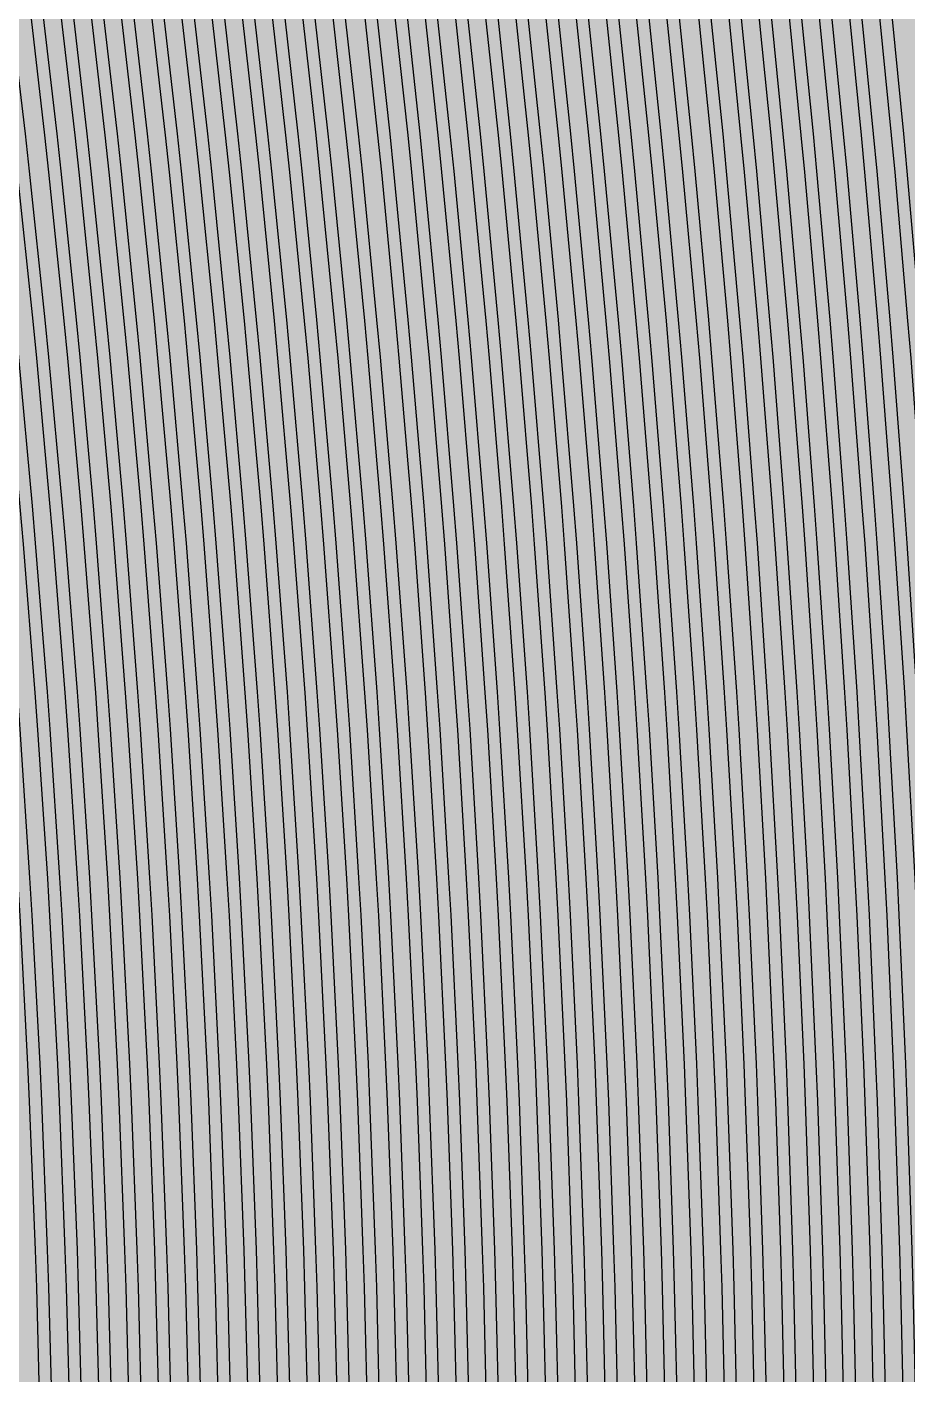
# Model space of a CAD drawing. Header units: metres. Extents: x -7240 to 10960, y -29667 to 1823.
# Drawn here: x 789 to 936.9, y -17631.3 to -17405 of the extents above; entities that cross this region are included whole.
import ezdxf

# ---------------------------------------------------------------- set-up
doc = ezdxf.new("R2010")
doc.units = ezdxf.units.M
doc.layers.add('Metal1', color=4, linetype='CONTINUOUS')
doc.layers.add('Polyimide', color=7, linetype='CONTINUOUS')

msp = doc.modelspace()

# ---------------------------------------------------------------- hatches: boundary and pattern name
at = {"layer": 'Polyimide'}
msp.add_hatch(color=7, dxfattribs=at).paths.add_polyline_path([(4088.45, -11806.89), (4098.72, -11851.21), (4115.58, -11893.47), (4138.63, -11932.7), (4167.35, -11967.99), (4201.08, -11998.53), (4239.03, -12023.62), (4280.35, -12042.68), (4349.18, -12073.73), (4413.2, -12113.76), (4471.26, -12162.04), (4522.3, -12217.69), (4565.39, -12279.7), (4599.74, -12346.94), (4624.73, -12418.19), (4639.91, -12492.16), (4645, -12567.5), (4639.91, -12642.84), (4624.73, -12716.8), (4599.74, -12788.06), (4565.39, -12855.3), (4522.3, -12917.31), (4471.26, -12972.96), (4413.2, -13021.24), (4349.18, -13061.27), (4280.35, -13092.32), (4239.03, -13111.38), (4201.08, -13136.47), (4167.35, -13167.01), (4138.63, -13202.3), (4115.58, -13241.52), (4098.72, -13283.78), (4088.45, -13328.11), (4085, -13373.48), (4085, -13567.5), (4099.45, -13861.55), (4142.64, -14152.77), (4214.18, -14438.35), (4313.36, -14715.55), (4439.24, -14981.69), (4590.59, -15234.21), (4765.97, -15470.68), (4963.68, -15688.82), (5181.82, -15886.53), (5418.29, -16061.91), (5670.81, -16213.26), (5936.95, -16339.14), (6214.15, -16438.32), (6499.73, -16509.85), (6790.95, -16553.05), (7085, -16567.5), (9960.38, -16567.5), (10038.79, -16571.35), (10116.45, -16582.87), (10192.6, -16601.95), (10266.52, -16628.4), (10337.49, -16661.96), (10404.83, -16702.32), (10467.89, -16749.09), (10526.06, -16801.81), (10578.78, -16859.98), (10625.55, -16923.04), (10665.91, -16990.38), (10699.48, -17061.35), (10725.93, -17135.27), (10745, -17211.43), (10756.52, -17289.08), (10760.38, -17367.5), (10760.38, -21957.3), (10721.61, -22012.91), (10685.97, -22070.59), (10653.58, -22130.14), (10624.53, -22191.39), (10598.92, -22254.16), (10576.82, -22318.25), (10558.3, -22383.46), (10543.41, -22449.6), (10532.21, -22516.46), (10524.72, -22583.84), (10520.97, -22651.53), (10520.97, -22719.32), (10524.72, -22787.01), (10532.21, -22854.38), (10543.41, -22921.24), (10558.3, -22987.38), (10576.82, -23052.6), (10598.92, -23116.68), (10624.53, -23179.45), (10653.58, -23240.71), (10685.97, -23300.26), (10721.61, -23357.93), (10760.38, -23413.54), (10760.38, -28667.5), (10756.52, -28745.91), (10745, -28823.57), (10725.93, -28899.73), (10699.48, -28973.65), (10665.91, -29044.62), (10625.55, -29111.96), (10578.78, -29175.01), (10526.06, -29233.19), (10467.89, -29285.91), (10404.83, -29332.68), (10337.49, -29373.04), (10266.52, -29406.6), (10192.6, -29433.05), (10116.45, -29452.13), (10038.79, -29463.65), (9960.38, -29467.5), (-6239.63, -29467.5), (-6318.04, -29463.65), (-6395.7, -29452.13), (-6471.85, -29433.05), (-6545.77, -29406.6), (-6616.74, -29373.04), (-6684.08, -29332.68), (-6747.14, -29285.91), (-6805.31, -29233.19), (-6858.03, -29175.01), (-6904.8, -29111.96), (-6945.16, -29044.62), (-6978.73, -28973.65), (-7005.18, -28899.73), (-7024.25, -28823.57), (-7035.77, -28745.91), (-7039.63, -28667.5), (-7039.63, -23426.32), (-6999.36, -23370.07), (-6962.33, -23311.63), (-6928.66, -23251.2), (-6898.45, -23188.96), (-6871.81, -23125.12), (-6848.81, -23059.88), (-6829.53, -22993.44), (-6814.04, -22926.02), (-6802.37, -22857.83), (-6794.57, -22789.09), (-6790.67, -22720.02), (-6790.67, -22650.84), (-6794.57, -22581.77), (-6802.37, -22513.03), (-6814.04, -22444.84), (-6829.53, -22377.42), (-6848.81, -22310.98), (-6871.81, -22245.74), (-6898.45, -22181.89), (-6928.66, -22119.66), (-6962.33, -22059.22), (-6999.36, -22000.79), (-7039.63, -21944.54), (-7039.63, -17367.5), (-7035.77, -17289.08), (-7024.25, -17211.43), (-7005.18, -17135.27), (-6978.73, -17061.35), (-6945.16, -16990.38), (-6904.8, -16923.04), (-6858.03, -16859.98), (-6805.31, -16801.81), (-6747.14, -16749.09), (-6684.08, -16702.32), (-6616.74, -16661.96), (-6545.77, -16628.4), (-6471.85, -16601.95), (-6395.7, -16582.87), (-6318.04, -16571.35), (-6239.63, -16567.5), (-3334, -16567.5), (-3039.95, -16553.05), (-2748.73, -16509.85), (-2463.15, -16438.32), (-2185.95, -16339.14), (-1919.81, -16213.26), (-1667.29, -16061.91), (-1430.82, -15886.53), (-1212.68, -15688.82), (-1014.97, -15470.68), (-839.59, -15234.21), (-688.24, -14981.69), (-562.36, -14715.55), (-463.18, -14438.35), (-391.64, -14152.77), (-348.45, -13861.55), (-334, -13567.5), (-334, -13373.48), (-337.45, -13328.11), (-347.72, -13283.78), (-364.58, -13241.52), (-387.63, -13202.3), (-416.35, -13167.01), (-450.08, -13136.47), (-488.03, -13111.38), (-529.35, -13092.32), (-529.35, -13092.32), (-598.18, -13061.27), (-662.2, -13021.24), (-720.26, -12972.96), (-771.3, -12917.31), (-814.39, -12855.3), (-848.74, -12788.06), (-873.73, -12716.8), (-888.91, -12642.84), (-894, -12567.5), (-888.91, -12492.16), (-873.73, -12418.19), (-848.74, -12346.94), (-814.39, -12279.7), (-771.3, -12217.69), (-720.26, -12162.04), (-662.2, -12113.76), (-598.18, -12073.73), (-529.35, -12042.68), (-488.03, -12023.62), (-450.08, -11998.53), (-416.35, -11967.99), (-387.63, -11932.7), (-364.58, -11893.47), (-347.72, -11851.21), (-337.45, -11806.89), (-334, -11761.52), (-334, -11074.31), (-337.45, -11028.94), (-347.72, -10984.62), (-364.58, -10942.36), (-387.63, -10903.13), (-416.35, -10867.84), (-450.08, -10837.3), (-488.03, -10812.21), (-529.35, -10793.16), (-529.35, -10793.16), (-598.18, -10762.1), (-662.2, -10722.07), (-720.26, -10673.8), (-771.3, -10618.15), (-814.39, -10556.13), (-848.74, -10488.89), (-873.73, -10417.64), (-888.91, -10343.67), (-894, -10268.33), (-888.91, -10192.99), (-873.73, -10119.03), (-848.74, -10047.77), (-814.39, -9980.53), (-771.3, -9918.52), (-720.26, -9862.87), (-662.2, -9814.59), (-598.18, -9774.56), (-529.35, -9743.51), (-488.03, -9724.45), (-450.08, -9699.36), (-416.35, -9668.82), (-387.63, -9633.53), (-364.58, -9594.31), (-347.72, -9552.05), (-337.45, -9507.72), (-334, -9462.35), (-334, -8775.14), (-337.45, -8729.78), (-347.72, -8685.45), (-364.58, -8643.19), (-387.63, -8603.96), (-416.35, -8568.68), (-450.08, -8538.14), (-488.03, -8513.05), (-529.35, -8493.99), (-529.35, -8493.99), (-598.18, -8462.94), (-662.2, -8422.91), (-720.26, -8374.63), (-771.3, -8318.98), (-814.39, -8256.97), (-848.74, -8189.73), (-873.73, -8118.47), (-888.91, -8044.5), (-894, -7969.17), (-888.91, -7893.83), (-873.73, -7819.86), (-848.74, -7748.61), (-814.39, -7681.36), (-771.3, -7619.35), (-720.26, -7563.7), (-662.2, -7515.42), (-598.18, -7475.4), (-529.35, -7444.34), (-529.35, -7444.34), (-488.03, -7425.28), (-450.08, -7400.2), (-416.35, -7369.66), (-387.63, -7334.37), (-364.58, -7295.14), (-347.72, -7252.88), (-337.45, -7208.56), (-334, -7163.19), (-334, -6475.98), (-337.45, -6430.61), (-347.72, -6386.29), (-364.58, -6344.02), (-387.63, -6304.8), (-416.35, -6269.51), (-450.08, -6238.97), (-488.03, -6213.88), (-529.35, -6194.82), (-529.35, -6194.82), (-598.18, -6163.77), (-662.2, -6123.74), (-720.26, -6075.46), (-771.3, -6019.81), (-814.39, -5957.8), (-848.74, -5890.56), (-873.73, -5819.31), (-888.91, -5745.34), (-894, -5670), (-888.91, -5594.66), (-873.73, -5520.69), (-848.74, -5449.44), (-814.39, -5382.2), (-771.3, -5320.19), (-720.26, -5264.54), (-662.2, -5216.26), (-598.18, -5176.23), (-529.35, -5145.18), (-529.35, -5145.18), (-488.03, -5126.12), (-450.08, -5101.03), (-416.35, -5070.49), (-387.63, -5035.2), (-364.58, -4995.98), (-347.72, -4953.71), (-337.45, -4909.39), (-334, -4864.02), (-334, 380), (-334, 1522.5), (-289, 1522.5), (-288.78, 1515.63), (-288.1, 1508.79), (-286.98, 1502.02), (-285.42, 1495.32), (-283.43, 1488.75), (-281.01, 1482.32), (-278.17, 1476.06), (-274.93, 1470), (-271.3, 1464.17), (-267.3, 1458.58), (-262.94, 1453.27), (-258.25, 1448.25), (-253.23, 1443.56), (-247.92, 1439.2), (-242.33, 1435.2), (-236.5, 1431.57), (-230.44, 1428.33), (-224.18, 1425.49), (-217.75, 1423.07), (-211.18, 1421.08), (-204.48, 1419.52), (-197.71, 1418.4), (-190.87, 1417.72), (-184, 1417.5), (-177.13, 1417.72), (-170.29, 1418.4), (-163.52, 1419.52), (-156.82, 1421.08), (-150.25, 1423.07), (-143.82, 1425.49), (-137.56, 1428.33), (-131.5, 1431.57), (-125.67, 1435.2), (-120.08, 1439.2), (-114.77, 1443.56), (-109.75, 1448.25), (-105.06, 1453.27), (-100.7, 1458.58), (-96.7, 1464.17), (-93.07, 1470), (-89.83, 1476.06), (-86.99, 1482.32), (-84.57, 1488.75), (-82.58, 1495.32), (-81.02, 1502.02), (-79.9, 1508.79), (-79.22, 1515.63), (-79, 1522.5), (1786, 1522.5), (3835, 1522.5), (3835.21, 1529.04), (3835.86, 1535.55), (3836.92, 1542.01), (3838.41, 1548.38), (3840.31, 1554.64), (3842.61, 1560.77), (3845.31, 1566.73), (3848.4, 1572.5), (3851.85, 1578.06), (3855.66, 1583.38), (3859.82, 1588.43), (3864.29, 1593.21), (3869.07, 1597.68), (3874.12, 1601.84), (3879.44, 1605.65), (3885, 1609.1), (3890.77, 1612.19), (3896.73, 1614.89), (3902.86, 1617.19), (3909.12, 1619.09), (3915.49, 1620.58), (3921.95, 1621.64), (3928.46, 1622.29), (3935, 1622.5), (3941.54, 1622.29), (3948.05, 1621.64), (3954.51, 1620.58), (3960.88, 1619.09), (3967.14, 1617.19), (3973.27, 1614.89), (3979.23, 1612.19), (3985, 1609.1), (3990.56, 1605.65), (3995.88, 1601.84), (4000.93, 1597.68), (4005.71, 1593.21), (4010.18, 1588.43), (4014.34, 1583.38), (4018.15, 1578.06), (4021.6, 1572.5), (4024.69, 1566.73), (4027.39, 1560.77), (4029.69, 1554.64), (4031.59, 1548.38), (4033.08, 1542.01), (4034.14, 1535.55), (4034.79, 1529.04), (4035, 1522.5), (4085, 1522.5), (4085, 380), (4085, 330), (4085, -4864.02), (4088.45, -4909.39), (4098.72, -4953.71), (4115.58, -4995.98), (4138.63, -5035.2), (4167.35, -5070.49), (4201.08, -5101.03), (4239.03, -5126.12), (4280.35, -5145.18), (4280.35, -5145.18), (4349.18, -5176.23), (4413.2, -5216.26), (4471.26, -5264.54), (4522.3, -5320.19), (4565.39, -5382.2), (4599.74, -5449.44), (4624.73, -5520.69), (4639.91, -5594.66), (4645, -5670), (4639.91, -5745.34), (4624.73, -5819.31), (4599.74, -5890.56), (4565.39, -5957.8), (4522.3, -6019.81), (4471.26, -6075.46), (4413.2, -6123.74), (4349.18, -6163.77), (4280.35, -6194.82), (4239.03, -6213.88), (4201.08, -6238.97), (4167.35, -6269.51), (4138.63, -6304.8), (4115.58, -6344.02), (4098.72, -6386.29), (4088.45, -6430.61), (4085, -6475.98), (4085, -11761.52), (4088.45, -11806.89)])

# ---------------------------------------------------------------- linework, layer by layer
at = {"layer": 'Metal1'}
for points in [[(791.87, -18191.69), (791.87, -17704.18), (791.79, -17679.2), (791.75, -17672.95), (791.42, -17647.97), (791.3, -17641.72), (790.64, -17616.74), (790.43, -17610.5), (789.45, -17585.52), (789.16, -17579.27), (787.84, -17554.29), (787.47, -17548.04), (785.82, -17523.07), (785.37, -17516.81), (783.39, -17491.84), (782.85, -17485.59), (780.54, -17460.61), (779.92, -17454.36), (777.27, -17429.39), (776.57, -17423.13), (773.59, -17398.16)], [(775.57, -17397.92), (778.55, -17422.9), (779.26, -17429.17), (781.91, -17454.15), (782.53, -17460.42), (784.84, -17485.41), (785.38, -17491.68), (787.36, -17516.66), (787.81, -17522.93), (789.46, -17547.92), (789.84, -17554.18), (791.15, -17579.17), (791.44, -17585.43), (792.43, -17610.42), (792.64, -17616.68), (793.3, -17641.68), (793.42, -17647.94), (793.75, -17672.93), (793.79, -17679.19), (793.87, -17704.18), (793.87, -18191.69)], [(796.87, -18191.69), (796.87, -17704.18), (796.79, -17679.2), (796.75, -17672.95), (796.42, -17647.97), (796.3, -17641.72), (795.64, -17616.74), (795.44, -17610.5), (794.45, -17585.52), (794.17, -17579.27), (792.85, -17554.29), (792.49, -17548.04), (790.84, -17523.07), (790.39, -17516.81), (788.42, -17491.84), (787.88, -17485.59), (785.58, -17460.61), (784.96, -17454.36), (782.33, -17429.39), (781.63, -17423.13), (778.66, -17398.16)], [(780.65, -17397.92), (783.61, -17422.9), (784.32, -17429.17), (786.95, -17454.15), (787.57, -17460.42), (789.88, -17485.41), (790.41, -17491.68), (792.39, -17516.66), (792.84, -17522.93), (794.48, -17547.92), (794.85, -17554.18), (796.17, -17579.17), (796.45, -17585.43), (797.44, -17610.42), (797.64, -17616.68), (798.3, -17641.68), (798.42, -17647.94), (798.75, -17672.93), (798.79, -17679.19), (798.87, -17704.18), (798.87, -18191.69)], [(801.87, -18191.69), (801.87, -17704.18), (801.79, -17679.2), (801.75, -17672.95), (801.43, -17647.97), (801.3, -17641.72), (800.65, -17616.74), (800.45, -17610.5), (799.47, -17585.52), (799.18, -17579.27), (797.88, -17554.29), (797.51, -17548.04), (795.88, -17523.06), (795.43, -17516.81), (793.47, -17491.84), (792.93, -17485.58), (790.64, -17460.61), (790.03, -17454.36), (787.41, -17429.39), (786.71, -17423.13), (783.76, -17398.16)], [(785.75, -17397.92), (788.7, -17422.9), (789.4, -17429.17), (792.02, -17454.15), (792.64, -17460.42), (794.93, -17485.41), (795.46, -17491.68), (797.42, -17516.66), (797.87, -17522.93), (799.51, -17547.92), (799.87, -17554.18), (801.18, -17579.17), (801.47, -17585.43), (802.45, -17610.42), (802.65, -17616.68), (803.3, -17641.68), (803.43, -17647.94), (803.75, -17672.93), (803.79, -17679.19), (803.87, -17704.18), (803.87, -18191.69)], [(806.87, -18191.69), (806.87, -17704.18), (806.79, -17679.2), (806.75, -17672.95), (806.44, -17647.97), (806.32, -17641.72), (805.68, -17616.74), (805.48, -17610.5), (804.52, -17585.52), (804.24, -17579.27), (802.96, -17554.29), (802.6, -17548.04), (801, -17523.06), (800.56, -17516.81), (798.64, -17491.84), (798.12, -17485.58), (795.88, -17460.61), (795.27, -17454.35), (792.71, -17429.38), (792.03, -17423.13), (789.14, -17398.16)], [(791.12, -17397.92), (794.01, -17422.9), (794.7, -17429.17), (797.26, -17454.16), (797.87, -17460.43), (800.11, -17485.41), (800.63, -17491.68), (802.56, -17516.66), (803, -17522.93), (804.6, -17547.92), (804.96, -17554.18), (806.24, -17579.17), (806.52, -17585.43), (807.48, -17610.43), (807.68, -17616.68), (808.31, -17641.68), (808.43, -17647.94), (808.75, -17672.93), (808.79, -17679.19), (808.87, -17704.18), (808.87, -18191.69)], [(811.87, -18191.69), (811.87, -17704.18), (811.8, -17679.2), (811.76, -17672.95), (811.44, -17647.97), (811.32, -17641.72), (810.68, -17616.74), (810.48, -17610.5), (809.53, -17585.52), (809.25, -17579.27), (807.98, -17554.29), (807.62, -17548.04), (806.03, -17523.06), (805.59, -17516.81), (803.67, -17491.84), (803.16, -17485.58), (800.92, -17460.61), (800.32, -17454.35), (797.77, -17429.38), (797.09, -17423.13), (794.21, -17398.16)], [(796.2, -17397.92), (799.07, -17422.9), (799.76, -17429.17), (802.31, -17454.16), (802.91, -17460.43), (805.15, -17485.41), (805.67, -17491.68), (807.58, -17516.66), (808.02, -17522.93), (809.61, -17547.92), (809.97, -17554.18), (811.25, -17579.17), (811.53, -17585.43), (812.48, -17610.43), (812.68, -17616.68), (813.32, -17641.68), (813.44, -17647.94), (813.76, -17672.93), (813.8, -17679.19), (813.87, -17704.18), (813.87, -18191.69)], [(816.87, -18191.69), (816.87, -17704.18), (816.8, -17679.2), (816.76, -17672.95), (816.44, -17647.97), (816.32, -17641.72), (815.69, -17616.74), (815.49, -17610.5), (814.54, -17585.51), (814.26, -17579.27), (812.99, -17554.29), (812.64, -17548.04), (811.05, -17523.06), (810.61, -17516.81), (808.71, -17491.84), (808.19, -17485.58), (805.97, -17460.61), (805.37, -17454.35), (802.83, -17429.38), (802.15, -17423.13), (799.28, -17398.16)], [(801.27, -17397.92), (804.14, -17422.9), (804.82, -17429.17), (807.36, -17454.16), (807.96, -17460.43), (810.18, -17485.41), (810.7, -17491.68), (812.61, -17516.66), (813.05, -17522.93), (814.63, -17547.92), (814.99, -17554.18), (816.26, -17579.17), (816.54, -17585.43), (817.49, -17610.43), (817.69, -17616.68), (818.32, -17641.68), (818.44, -17647.94), (818.76, -17672.93), (818.8, -17679.19), (818.87, -17704.18), (818.87, -18191.69)], [(821.87, -18191.69), (821.87, -17704.18), (821.8, -17679.2), (821.76, -17672.95), (821.44, -17647.97), (821.32, -17641.72), (820.69, -17616.74), (820.49, -17610.5), (819.55, -17585.51), (819.27, -17579.27), (818.01, -17554.29), (817.65, -17548.04), (816.07, -17523.06), (815.64, -17516.81), (813.74, -17491.84), (813.23, -17485.58), (811.01, -17460.61), (810.42, -17454.35), (807.88, -17429.38), (807.21, -17423.13), (804.36, -17398.16)], [(806.34, -17397.92), (809.2, -17422.9), (809.87, -17429.17), (812.41, -17454.16), (813, -17460.43), (815.22, -17485.41), (815.74, -17491.68), (817.63, -17516.67), (818.07, -17522.93), (819.65, -17547.92), (820.01, -17554.18), (821.27, -17579.17), (821.55, -17585.43), (822.49, -17610.43), (822.69, -17616.68), (823.32, -17641.68), (823.44, -17647.94), (823.76, -17672.93), (823.8, -17679.19), (823.87, -17704.18), (823.87, -18191.69)], [(826.87, -18191.69), (826.87, -17704.18), (826.8, -17679.2), (826.76, -17672.95), (826.44, -17647.97), (826.32, -17641.72), (825.7, -17616.74), (825.5, -17610.49), (824.56, -17585.51), (824.28, -17579.27), (823.02, -17554.29), (822.67, -17548.04), (821.1, -17523.06), (820.66, -17516.81), (818.78, -17491.84), (818.26, -17485.58), (816.06, -17460.61), (815.47, -17454.35), (812.94, -17429.38), (812.27, -17423.12), (809.43, -17398.16)], [(811.42, -17397.92), (814.26, -17422.9), (814.93, -17429.18), (817.46, -17454.16), (818.05, -17460.43), (820.26, -17485.41), (820.77, -17491.68), (822.66, -17516.67), (823.09, -17522.93), (824.67, -17547.92), (825.02, -17554.18), (826.28, -17579.17), (826.56, -17585.43), (827.5, -17610.43), (827.7, -17616.68), (828.32, -17641.68), (828.44, -17647.94), (828.76, -17672.93), (828.8, -17679.19), (828.87, -17704.18), (828.87, -18191.69)], [(831.87, -18191.69), (831.87, -17704.18), (831.8, -17679.2), (831.76, -17672.95), (831.44, -17647.97), (831.33, -17641.72), (830.7, -17616.74), (830.51, -17610.49), (829.57, -17585.51), (829.29, -17579.27), (828.04, -17554.29), (827.69, -17548.04), (826.12, -17523.06), (825.69, -17516.81), (823.81, -17491.83), (823.3, -17485.58), (821.1, -17460.61), (820.51, -17454.35), (818, -17429.38), (817.33, -17423.12), (814.5, -17398.16)], [(816.49, -17397.92), (819.32, -17422.91), (819.99, -17429.18), (822.5, -17454.16), (823.1, -17460.43), (825.29, -17485.41), (825.8, -17491.68), (827.69, -17516.67), (828.12, -17522.93), (829.68, -17547.92), (830.04, -17554.18), (831.29, -17579.17), (831.57, -17585.43), (832.5, -17610.43), (832.7, -17616.68), (833.33, -17641.68), (833.44, -17647.94), (833.76, -17672.93), (833.8, -17679.19), (833.87, -17704.18), (833.87, -18191.69)], [(836.87, -18191.69), (836.87, -17704.18), (836.8, -17679.2), (836.76, -17672.95), (836.45, -17647.97), (836.33, -17641.72), (835.71, -17616.74), (835.51, -17610.49), (834.58, -17585.51), (834.3, -17579.27), (833.06, -17554.29), (832.71, -17548.04), (831.15, -17523.06), (830.72, -17516.81), (828.84, -17491.83), (828.34, -17485.58), (826.15, -17460.61), (825.56, -17454.35), (823.06, -17429.38), (822.39, -17423.12), (819.57, -17398.16)], [(821.56, -17397.92), (824.38, -17422.91), (825.05, -17429.18), (827.55, -17454.16), (828.14, -17460.43), (830.33, -17485.41), (830.84, -17491.68), (832.71, -17516.67), (833.14, -17522.93), (834.7, -17547.92), (835.05, -17554.18), (836.3, -17579.17), (836.57, -17585.43), (837.51, -17610.43), (837.71, -17616.68), (838.33, -17641.68), (838.45, -17647.94), (838.76, -17672.93), (838.8, -17679.19), (838.87, -17704.18), (838.87, -18191.69)], [(841.87, -18191.69), (841.87, -17704.18), (841.8, -17679.2), (841.76, -17672.95), (841.45, -17647.97), (841.33, -17641.72), (840.71, -17616.74), (840.52, -17610.49), (839.59, -17585.51), (839.31, -17579.27), (838.07, -17554.29), (837.72, -17548.04), (836.17, -17523.06), (835.74, -17516.81), (833.88, -17491.83), (833.37, -17485.58), (831.19, -17460.61), (830.61, -17454.35), (828.12, -17429.38), (827.45, -17423.12), (824.65, -17398.15)], [(826.63, -17397.92), (829.44, -17422.91), (830.11, -17429.18), (832.6, -17454.16), (833.19, -17460.43), (835.37, -17485.41), (835.87, -17491.68), (837.74, -17516.67), (838.17, -17522.93), (839.72, -17547.92), (840.07, -17554.18), (841.31, -17579.17), (841.58, -17585.43), (842.52, -17610.43), (842.71, -17616.68), (843.33, -17641.68), (843.45, -17647.94), (843.76, -17672.93), (843.8, -17679.19), (843.87, -17704.18), (843.87, -18191.69)], [(846.87, -18191.69), (846.87, -17704.18), (846.8, -17679.2), (846.76, -17672.95), (846.45, -17647.97), (846.33, -17641.72), (845.72, -17616.74), (845.52, -17610.49), (844.6, -17585.51), (844.33, -17579.27), (843.09, -17554.29), (842.74, -17548.04), (841.19, -17523.06), (840.77, -17516.81), (838.91, -17491.83), (838.41, -17485.58), (836.24, -17460.61), (835.66, -17454.35), (833.18, -17429.38), (832.52, -17423.12), (829.72, -17398.15)], [(831.71, -17397.93), (834.5, -17422.91), (835.17, -17429.18), (837.65, -17454.16), (838.23, -17460.43), (840.4, -17485.41), (840.91, -17491.68), (842.76, -17516.67), (843.19, -17522.93), (844.74, -17547.92), (845.09, -17554.18), (846.32, -17579.17), (846.59, -17585.43), (847.52, -17610.43), (847.72, -17616.68), (848.33, -17641.68), (848.45, -17647.94), (848.76, -17672.93), (848.8, -17679.19), (848.87, -17704.18), (848.87, -18191.69)], [(851.87, -18191.69), (851.87, -17704.18), (851.8, -17679.2), (851.76, -17672.95), (851.45, -17647.97), (851.34, -17641.72), (850.72, -17616.74), (850.53, -17610.49), (849.61, -17585.51), (849.34, -17579.27), (848.11, -17554.29), (847.76, -17548.04), (846.22, -17523.06), (845.8, -17516.81), (843.95, -17491.83), (843.44, -17485.58), (841.29, -17460.61), (840.71, -17454.35), (838.24, -17429.38), (837.58, -17423.12), (834.79, -17398.15)], [(836.78, -17397.93), (839.57, -17422.91), (840.23, -17429.18), (842.7, -17454.16), (843.28, -17460.43), (845.44, -17485.41), (845.94, -17491.68), (847.79, -17516.67), (848.21, -17522.93), (849.76, -17547.92), (850.1, -17554.18), (851.33, -17579.17), (851.6, -17585.43), (852.53, -17610.43), (852.72, -17616.68), (853.34, -17641.68), (853.45, -17647.94), (853.76, -17672.93), (853.8, -17679.19), (853.87, -17704.18), (853.87, -18191.69)], [(856.88, -18191.69), (856.88, -17704.18), (856.8, -17679.2), (856.76, -17672.95), (856.45, -17647.97), (856.34, -17641.72), (855.73, -17616.74), (855.54, -17610.49), (854.62, -17585.51), (854.35, -17579.27), (853.13, -17554.29), (852.78, -17548.04), (851.25, -17523.06), (850.83, -17516.81), (848.99, -17491.83), (848.49, -17485.58), (846.35, -17460.61), (845.77, -17454.35), (843.32, -17429.38), (842.66, -17423.12), (839.9, -17398.15)], [(841.88, -17397.93), (844.65, -17422.91), (845.31, -17429.18), (847.76, -17454.16), (848.34, -17460.43), (850.49, -17485.41), (850.99, -17491.68), (852.83, -17516.67), (853.25, -17522.93), (854.78, -17547.92), (855.12, -17554.18), (856.35, -17579.17), (856.62, -17585.43), (857.54, -17610.43), (857.73, -17616.68), (858.34, -17641.68), (858.45, -17647.94), (858.76, -17672.93), (858.8, -17679.19), (858.88, -17704.18), (858.88, -18191.69)], [(861.87, -18191.69), (861.87, -17704.18), (861.8, -17679.19), (861.76, -17672.95), (861.46, -17647.97), (861.35, -17641.72), (860.75, -17616.74), (860.57, -17610.49), (859.67, -17585.51), (859.41, -17579.26), (858.21, -17554.28), (857.87, -17548.04), (856.38, -17523.06), (855.96, -17516.81), (854.17, -17491.83), (853.68, -17485.58), (851.58, -17460.6), (851.02, -17454.35), (848.62, -17429.38), (847.98, -17423.12), (845.27, -17398.15)], [(847.26, -17397.93), (849.96, -17422.91), (850.61, -17429.18), (853.01, -17454.16), (853.57, -17460.43), (855.67, -17485.42), (856.16, -17491.68), (857.96, -17516.67), (858.37, -17522.93), (859.87, -17547.92), (860.21, -17554.18), (861.41, -17579.17), (861.67, -17585.43), (862.56, -17610.43), (862.75, -17616.69), (863.35, -17641.68), (863.46, -17647.94), (863.76, -17672.93), (863.8, -17679.19), (863.87, -17704.18), (863.87, -18191.69)], [(866.87, -18191.69), (866.87, -17704.18), (866.8, -17679.19), (866.76, -17672.95), (866.47, -17647.97), (866.35, -17641.72), (865.76, -17616.74), (865.57, -17610.49), (864.68, -17585.51), (864.42, -17579.26), (863.23, -17554.28), (862.89, -17548.04), (861.4, -17523.06), (860.99, -17516.81), (859.2, -17491.83), (858.72, -17485.58), (856.63, -17460.6), (856.06, -17454.35), (853.67, -17429.38), (853.04, -17423.12), (850.34, -17398.15)], [(852.33, -17397.93), (855.03, -17422.91), (855.66, -17429.18), (858.06, -17454.16), (858.62, -17460.43), (860.71, -17485.42), (861.2, -17491.68), (862.99, -17516.67), (863.4, -17522.93), (864.89, -17547.92), (865.22, -17554.18), (866.42, -17579.17), (866.68, -17585.43), (867.57, -17610.43), (867.76, -17616.69), (868.35, -17641.68), (868.46, -17647.94), (868.76, -17672.93), (868.8, -17679.19), (868.87, -17704.18), (868.87, -18191.69)], [(871.87, -18191.69), (871.87, -17704.18), (871.8, -17679.19), (871.76, -17672.95), (871.47, -17647.97), (871.36, -17641.72), (870.76, -17616.74), (870.58, -17610.49), (869.69, -17585.51), (869.43, -17579.26), (868.24, -17554.28), (867.91, -17548.03), (866.43, -17523.06), (866.02, -17516.81), (864.24, -17491.83), (863.75, -17485.58), (861.67, -17460.6), (861.11, -17454.35), (858.73, -17429.38), (858.1, -17423.12), (855.42, -17398.15)], [(857.4, -17397.93), (860.09, -17422.91), (860.72, -17429.18), (863.1, -17454.16), (863.66, -17460.43), (865.75, -17485.42), (866.23, -17491.68), (868.01, -17516.67), (868.42, -17522.93), (869.91, -17547.92), (870.24, -17554.18), (871.43, -17579.17), (871.69, -17585.43), (872.58, -17610.43), (872.76, -17616.69), (873.36, -17641.68), (873.47, -17647.94), (873.76, -17672.93), (873.8, -17679.19), (873.87, -17704.18), (873.87, -18191.69)], [(876.87, -18191.69), (876.87, -17704.18), (876.8, -17679.19), (876.76, -17672.95), (876.47, -17647.97), (876.36, -17641.72), (875.77, -17616.74), (875.58, -17610.49), (874.7, -17585.51), (874.44, -17579.26), (873.26, -17554.28), (872.93, -17548.03), (871.45, -17523.06), (871.04, -17516.81), (869.27, -17491.83), (868.79, -17485.58), (866.72, -17460.6), (866.16, -17454.35), (863.79, -17429.37), (863.16, -17423.12), (860.49, -17398.15)], [(862.48, -17397.93), (865.15, -17422.91), (865.78, -17429.18), (868.15, -17454.16), (868.71, -17460.43), (870.78, -17485.42), (871.26, -17491.68), (873.04, -17516.67), (873.45, -17522.93), (874.92, -17547.92), (875.26, -17554.18), (876.44, -17579.18), (876.7, -17585.43), (877.58, -17610.43), (877.77, -17616.69), (878.36, -17641.68), (878.47, -17647.94), (878.76, -17672.93), (878.8, -17679.19), (878.87, -17704.18), (878.87, -18191.69)], [(881.87, -18191.69), (881.87, -17704.18), (881.8, -17679.19), (881.76, -17672.95), (881.47, -17647.97), (881.36, -17641.72), (880.77, -17616.74), (880.59, -17610.49), (879.71, -17585.51), (879.45, -17579.26), (878.27, -17554.28), (877.94, -17548.03), (876.47, -17523.06), (876.07, -17516.81), (874.3, -17491.83), (873.82, -17485.58), (871.76, -17460.6), (871.21, -17454.35), (868.85, -17429.37), (868.22, -17423.12), (865.56, -17398.15)], [(867.55, -17397.93), (870.21, -17422.91), (870.84, -17429.18), (873.2, -17454.16), (873.75, -17460.43), (875.82, -17485.42), (876.3, -17491.68), (878.06, -17516.67), (878.47, -17522.93), (879.94, -17547.92), (880.27, -17554.18), (881.45, -17579.18), (881.71, -17585.43), (882.59, -17610.43), (882.77, -17616.69), (883.36, -17641.68), (883.47, -17647.94), (883.76, -17672.93), (883.8, -17679.19), (883.87, -17704.18), (883.87, -18191.69)], [(886.87, -18191.69), (886.87, -17704.18), (886.8, -17679.19), (886.77, -17672.95), (886.47, -17647.97), (886.36, -17641.72), (885.78, -17616.74), (885.59, -17610.49), (884.72, -17585.51), (884.46, -17579.26), (883.29, -17554.28), (882.96, -17548.03), (881.5, -17523.06), (881.09, -17516.8), (879.34, -17491.83), (878.86, -17485.58), (876.81, -17460.6), (876.26, -17454.35), (873.91, -17429.37), (873.28, -17423.12), (870.64, -17398.15)], [(872.62, -17397.93), (875.27, -17422.91), (875.9, -17429.18), (878.25, -17454.17), (878.8, -17460.43), (880.85, -17485.42), (881.33, -17491.68), (883.09, -17516.67), (883.49, -17522.93), (884.96, -17547.92), (885.29, -17554.18), (886.46, -17579.18), (886.72, -17585.43), (887.59, -17610.43), (887.78, -17616.69), (888.36, -17641.68), (888.47, -17647.94), (888.76, -17672.93), (888.8, -17679.19), (888.87, -17704.18), (888.87, -18191.69)], [(891.87, -18191.69), (891.87, -17704.18), (891.8, -17679.19), (891.77, -17672.95), (891.47, -17647.97), (891.36, -17641.72), (890.78, -17616.74), (890.6, -17610.49), (889.73, -17585.51), (889.47, -17579.26), (888.31, -17554.28), (887.98, -17548.03), (886.52, -17523.06), (886.12, -17516.8), (884.37, -17491.83), (883.9, -17485.58), (881.85, -17460.6), (881.3, -17454.35), (878.97, -17429.37), (878.34, -17423.12), (875.71, -17398.15)], [(877.7, -17397.93), (880.33, -17422.91), (880.96, -17429.18), (883.3, -17454.17), (883.85, -17460.43), (885.89, -17485.42), (886.37, -17491.68), (888.12, -17516.67), (888.52, -17522.93), (889.98, -17547.92), (890.3, -17554.18), (891.47, -17579.18), (891.73, -17585.43), (892.6, -17610.43), (892.78, -17616.69), (893.36, -17641.68), (893.47, -17647.94), (893.77, -17672.93), (893.8, -17679.19), (893.87, -17704.18), (893.87, -18191.69)], [(896.87, -18191.69), (896.87, -17704.18), (896.8, -17679.19), (896.77, -17672.95), (896.48, -17647.97), (896.37, -17641.72), (895.79, -17616.74), (895.61, -17610.49), (894.74, -17585.51), (894.48, -17579.26), (893.32, -17554.28), (893, -17548.03), (891.55, -17523.06), (891.15, -17516.8), (889.4, -17491.83), (888.93, -17485.57), (886.9, -17460.6), (886.35, -17454.35), (884.02, -17429.37), (883.4, -17423.12), (880.78, -17398.14)], [(882.77, -17397.93), (885.39, -17422.91), (886.02, -17429.18), (888.34, -17454.17), (888.89, -17460.43), (890.93, -17485.42), (891.4, -17491.68), (893.14, -17516.67), (893.54, -17522.93), (894.99, -17547.92), (895.32, -17554.18), (896.48, -17579.18), (896.74, -17585.43), (897.61, -17610.43), (897.79, -17616.69), (898.37, -17641.68), (898.48, -17647.94), (898.77, -17672.93), (898.8, -17679.19), (898.87, -17704.18), (898.87, -18191.69)], [(901.87, -18191.69), (901.87, -17704.18), (901.8, -17679.19), (901.77, -17672.95), (901.48, -17647.97), (901.37, -17641.72), (900.79, -17616.74), (900.61, -17610.49), (899.75, -17585.51), (899.49, -17579.26), (898.34, -17554.28), (898.01, -17548.03), (896.57, -17523.05), (896.17, -17516.8), (894.44, -17491.83), (893.97, -17485.57), (891.94, -17460.6), (891.4, -17454.35), (889.08, -17429.37), (888.47, -17423.12), (885.86, -17398.14)], [(887.84, -17397.93), (890.46, -17422.91), (891.07, -17429.18), (893.39, -17454.17), (893.94, -17460.43), (895.96, -17485.42), (896.43, -17491.68), (898.17, -17516.67), (898.57, -17522.93), (900.01, -17547.92), (900.34, -17554.18), (901.49, -17579.18), (901.75, -17585.44), (902.61, -17610.43), (902.79, -17616.69), (903.37, -17641.68), (903.48, -17647.94), (903.77, -17672.93), (903.8, -17679.19), (903.87, -17704.18), (903.87, -18191.69)], [(906.87, -18191.69), (906.87, -17704.18), (906.8, -17679.19), (906.77, -17672.95), (906.48, -17647.97), (906.37, -17641.72), (905.8, -17616.74), (905.62, -17610.49), (904.76, -17585.51), (904.5, -17579.26), (903.36, -17554.28), (903.03, -17548.03), (901.59, -17523.05), (901.2, -17516.8), (899.47, -17491.83), (899, -17485.57), (896.99, -17460.6), (896.45, -17454.34), (894.14, -17429.37), (893.53, -17423.12), (890.93, -17398.14)], [(892.92, -17397.93), (895.52, -17422.91), (896.13, -17429.18), (898.44, -17454.17), (898.98, -17460.43), (901, -17485.42), (901.47, -17491.68), (903.19, -17516.67), (903.59, -17522.93), (905.03, -17547.92), (905.35, -17554.18), (906.5, -17579.18), (906.75, -17585.44), (907.62, -17610.43), (907.8, -17616.69), (908.37, -17641.68), (908.48, -17647.94), (908.77, -17672.93), (908.8, -17679.19), (908.87, -17704.18), (908.87, -18191.69)], [(911.87, -18191.69), (911.87, -17704.18), (911.8, -17679.19), (911.77, -17672.95), (911.48, -17647.97), (911.38, -17641.72), (910.8, -17616.74), (910.63, -17610.49), (909.77, -17585.51), (909.52, -17579.26), (908.38, -17554.28), (908.06, -17548.03), (906.63, -17523.05), (906.23, -17516.8), (904.52, -17491.83), (904.05, -17485.57), (902.05, -17460.6), (901.51, -17454.34), (899.22, -17429.37), (898.61, -17423.11), (896.03, -17398.14)], [(898.02, -17397.93), (900.6, -17422.91), (901.21, -17429.18), (903.51, -17454.17), (904.04, -17460.43), (906.05, -17485.42), (906.51, -17491.68), (908.23, -17516.67), (908.62, -17522.93), (910.05, -17547.92), (910.38, -17554.18), (911.52, -17579.18), (911.77, -17585.44), (912.62, -17610.43), (912.8, -17616.69), (913.37, -17641.68), (913.48, -17647.94), (913.77, -17672.93), (913.8, -17679.19), (913.87, -17704.18), (913.87, -18191.69)], [(916.87, -18191.69), (916.87, -17704.18), (916.81, -17679.19), (916.77, -17672.95), (916.49, -17647.96), (916.39, -17641.72), (915.83, -17616.74), (915.66, -17610.49), (914.82, -17585.51), (914.58, -17579.26), (913.46, -17554.28), (913.15, -17548.03), (911.75, -17523.05), (911.37, -17516.8), (909.69, -17491.82), (909.24, -17485.57), (907.28, -17460.6), (906.76, -17454.34), (904.52, -17429.37), (903.93, -17423.11), (901.41, -17398.14)], [(903.39, -17397.93), (905.92, -17422.92), (906.51, -17429.18), (908.75, -17454.17), (909.28, -17460.43), (911.23, -17485.42), (911.69, -17491.68), (913.36, -17516.67), (913.75, -17522.94), (915.14, -17547.93), (915.46, -17554.19), (916.57, -17579.18), (916.82, -17585.44), (917.65, -17610.43), (917.83, -17616.69), (918.39, -17641.68), (918.49, -17647.94), (918.77, -17672.93), (918.81, -17679.19), (918.87, -17704.18), (918.87, -18191.69)], [(921.87, -18191.69), (921.87, -17704.18), (921.81, -17679.19), (921.77, -17672.95), (921.49, -17647.96), (921.39, -17641.72), (920.83, -17616.74), (920.66, -17610.49), (919.83, -17585.51), (919.59, -17579.26), (918.48, -17554.28), (918.16, -17548.03), (916.78, -17523.05), (916.39, -17516.8), (914.73, -17491.82), (914.28, -17485.57), (912.33, -17460.6), (911.81, -17454.34), (909.58, -17429.37), (908.99, -17423.11), (906.48, -17398.14)], [(908.47, -17397.93), (910.98, -17422.92), (911.57, -17429.18), (913.8, -17454.17), (914.32, -17460.43), (916.27, -17485.42), (916.72, -17491.68), (918.39, -17516.67), (918.77, -17522.94), (920.16, -17547.93), (920.47, -17554.19), (921.58, -17579.18), (921.83, -17585.44), (922.66, -17610.43), (922.83, -17616.69), (923.39, -17641.68), (923.49, -17647.94), (923.77, -17672.93), (923.81, -17679.19), (923.87, -17704.18), (923.87, -18191.69)], [(926.87, -18191.69), (926.87, -17704.18), (926.81, -17679.19), (926.77, -17672.95), (926.5, -17647.96), (926.39, -17641.72), (925.84, -17616.74), (925.67, -17610.49), (924.84, -17585.51), (924.6, -17579.26), (923.49, -17554.28), (923.18, -17548.03), (921.8, -17523.05), (921.42, -17516.8), (919.76, -17491.82), (919.31, -17485.57), (917.37, -17460.59), (916.85, -17454.34), (914.64, -17429.37), (914.05, -17423.11), (911.55, -17398.14)], [(913.54, -17397.93), (916.04, -17422.92), (916.63, -17429.18), (918.85, -17454.17), (919.37, -17460.43), (921.31, -17485.42), (921.76, -17491.69), (923.42, -17516.67), (923.8, -17522.94), (925.18, -17547.93), (925.49, -17554.19), (926.6, -17579.18), (926.84, -17585.44), (927.67, -17610.43), (927.84, -17616.69), (928.39, -17641.68), (928.49, -17647.94), (928.77, -17672.93), (928.81, -17679.19), (928.87, -17704.18), (928.87, -18191.69)], [(931.87, -18191.69), (931.87, -17704.18), (931.81, -17679.19), (931.77, -17672.95), (931.5, -17647.96), (931.39, -17641.72), (930.84, -17616.74), (930.67, -17610.49), (929.85, -17585.51), (929.61, -17579.26), (928.51, -17554.28), (928.2, -17548.03), (926.83, -17523.05), (926.45, -17516.8), (924.8, -17491.82), (924.35, -17485.57), (922.42, -17460.59), (921.9, -17454.34), (919.7, -17429.37), (919.11, -17423.11), (916.62, -17398.14)], [(918.61, -17397.93), (921.1, -17422.92), (921.69, -17429.18), (923.9, -17454.17), (924.41, -17460.43), (926.34, -17485.42), (926.79, -17491.69), (928.44, -17516.67), (928.82, -17522.94), (930.2, -17547.93), (930.51, -17554.19), (931.61, -17579.18), (931.85, -17585.44), (932.67, -17610.43), (932.84, -17616.69), (933.39, -17641.68), (933.5, -17647.94), (933.77, -17672.93), (933.81, -17679.19), (933.87, -17704.18), (933.87, -18191.69)], [(936.87, -18191.69), (936.87, -17704.18), (936.81, -17679.19), (936.77, -17672.95), (936.5, -17647.96), (936.4, -17641.72), (935.85, -17616.74), (935.68, -17610.49), (934.86, -17585.51), (934.62, -17579.26), (933.53, -17554.28), (933.22, -17548.03), (931.85, -17523.05), (931.47, -17516.8), (929.83, -17491.82), (929.38, -17485.57), (927.47, -17460.59), (926.95, -17454.34), (924.76, -17429.37), (924.17, -17423.11), (921.7, -17398.14)], [(923.69, -17397.93), (926.16, -17422.92), (926.75, -17429.18), (928.94, -17454.17), (929.46, -17460.44), (931.38, -17485.42), (931.83, -17491.69), (933.47, -17516.67), (933.85, -17522.94), (935.21, -17547.93), (935.52, -17554.19), (936.62, -17579.18), (936.86, -17585.44), (937.68, -17610.43), (937.85, -17616.69), (938.4, -17641.68), (938.5, -17647.94), (938.77, -17672.93), (938.81, -17679.19), (938.87, -17704.18), (938.87, -18191.69)], [(941.87, -18191.69), (941.87, -17704.18), (941.81, -17679.19), (941.77, -17672.95), (941.5, -17647.96), (941.4, -17641.72), (940.85, -17616.74), (940.68, -17610.49), (939.87, -17585.51), (939.63, -17579.26), (938.54, -17554.28), (938.24, -17548.03), (936.87, -17523.05), (936.5, -17516.8), (934.86, -17491.82), (934.42, -17485.57), (932.51, -17460.59), (932, -17454.34), (929.81, -17429.36), (929.23, -17423.11), (926.77, -17398.14)], [(928.76, -17397.93), (931.22, -17422.92), (931.81, -17429.19), (933.99, -17454.17), (934.5, -17460.44), (936.41, -17485.42), (936.86, -17491.69), (938.49, -17516.67), (938.87, -17522.94), (940.23, -17547.93), (940.54, -17554.19), (941.63, -17579.18), (941.87, -17585.44), (942.68, -17610.43), (942.85, -17616.69), (943.4, -17641.68), (943.5, -17647.94), (943.77, -17672.93), (943.81, -17679.19), (943.87, -17704.18), (943.87, -18191.69)], [(946.87, -18191.69), (946.87, -17704.18), (946.81, -17679.19), (946.77, -17672.95), (946.5, -17647.96), (946.4, -17641.72), (945.86, -17616.74), (945.69, -17610.49), (944.88, -17585.51), (944.64, -17579.26), (943.56, -17554.28), (943.25, -17548.03), (941.9, -17523.05), (941.52, -17516.8), (939.9, -17491.82), (939.46, -17485.57), (937.56, -17460.59), (937.05, -17454.34), (934.87, -17429.36), (934.29, -17423.11), (931.84, -17398.14)], [(933.83, -17397.94), (936.28, -17422.92), (936.86, -17429.19), (939.04, -17454.17), (939.55, -17460.44), (941.45, -17485.42), (941.89, -17491.69), (943.52, -17516.68), (943.89, -17522.94), (945.25, -17547.93), (945.56, -17554.19), (946.64, -17579.18), (946.88, -17585.44), (947.69, -17610.43), (947.86, -17616.69), (948.4, -17641.68), (948.5, -17647.94), (948.77, -17672.93), (948.81, -17679.19), (948.87, -17704.18), (948.87, -18191.69)]]:
    msp.add_lwpolyline(points, dxfattribs=at)

doc.saveas('drawing.dxf')
